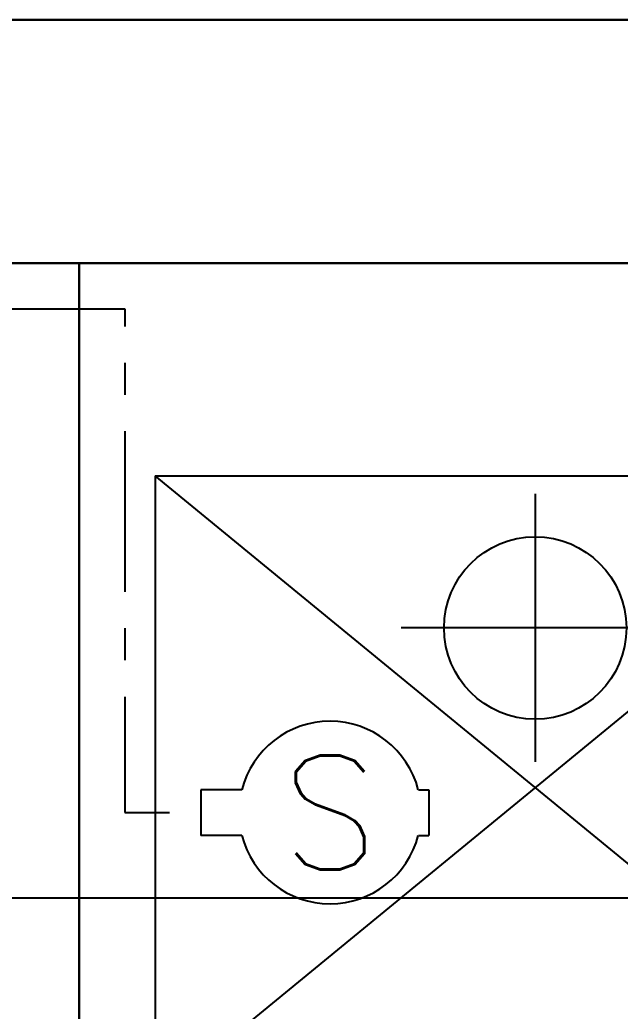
# Model space of a CAD drawing. Extents: x -120222 to -41942, y -19134 to 30932.
# Drawn here: x -78928 to -78533, y 10220 to 10872 of the extents above; entities that cross this region are included whole.
import ezdxf
from ezdxf.enums import TextEntityAlignment as Align

# ---------------------------------------------------------------- set-up
doc = ezdxf.new("R2010")
doc.units = 0
doc.header["$LTSCALE"] = 150
doc.header["$MEASUREMENT"] = 0
doc.linetypes.add('______-12', pattern=[1.164, 0.704, -0.16, 0.14, -0.16])
doc.layers.get('0').update_dxf_attribs({"linetype": 'CONTINUOUS'})
for name, color, linetype in [('____-568', 7, 'CONTINUOUS'), ('____-569', 7, 'CONTINUOUS'), ('___B', 7, 'CONTINUOUS')]:
    doc.layers.add(name, color=color, linetype=linetype)
doc.styles.get("Standard").update_dxf_attribs({"font": 'txt', "bigfont": 'BIGFONT.SHX'})

# ---------------------------------------------------------------- blocks, each defined once
blk = doc.blocks.new('____-180')
at = {"color": 1, "linetype": 'Continuous'}
for p, q in [((-85023.56, 6011.66), (-85023.56, 5835.38)), ((-84935.42, 5923.52), (-85111.7, 5923.52))]:
    blk.add_line(p, q, dxfattribs=at)
blk.add_circle((-85023.56, 5923.52), 60, dxfattribs=at)
at = {"color": 0, "flags": 1}
for tag in ['FMK_ELEC60HZ_LPG_NOTICE', 'FMK_ELEC50HZ_GAS_NOTICE', 'FMK_FACILITY_SYMBOL']:
    blk.add_attdef(tag, (-85111.7, 5835.38), '', height=0.18, dxfattribs=at)
blk = doc.blocks.new('____-181')
at = {"color": 1, "linetype": 'Continuous'}
for p, q in [((-85273.56, 6023.52), (-84773.56, 6023.52)), ((-85273.56, 6023.52), (-85273.56, 5613.52)), ((-85273.56, 5613.52), (-84773.56, 6023.52)), ((-84773.56, 5613.52), (-85273.56, 6023.52)), ((-84773.56, 5613.52), (-84773.56, 6023.52)), ((-85273.56, 5613.52), (-84773.56, 5613.52))]:
    blk.add_line(p, q, dxfattribs=at)
blk = doc.blocks.new('____-185')
at = {"color": 1, "linetype": 'Continuous'}
for p, q in [((-85243.56, 5817.14), (-85243.56, 5787.14)), ((-85216.65, 5817.14), (-85243.56, 5817.14)), ((-85100.46, 5817.14), (-85093.56, 5817.14)), ((-85093.56, 5817.14), (-85093.56, 5787.14)), ((-85216.65, 5787.14), (-85243.56, 5787.14)), ((-85100.46, 5787.14), (-85093.56, 5787.14))]:
    blk.add_line(p, q, dxfattribs=at)
for start, end in [(14.47751, 165.52249), (194.47751, 345.52249)]:
    blk.add_arc((-85158.56, 5802.14), 60, start, end, dxfattribs=at)
at = {"color": 1}
blk.add_text('S', height=75, dxfattribs=at).set_placement((-85158.56, 5802.14), align=Align.MIDDLE_CENTER)
blk = doc.blocks.new('____-186')
at = {"color": 1, "linetype": 'Continuous', "flags": 128}
for points in [[(-85323.56, 5563.52), (-85923.56, 5563.52), (-85923.56, 6163.52), (-85323.56, 6163.52)], [(-84723.56, 5563.52), (-85323.56, 5563.52), (-85323.56, 6163.52), (-84723.56, 6163.52)]]:
    blk.add_lwpolyline(points, close=True, dxfattribs=at)
at = {"color": 1, "linetype": '______-12', "flags": 128}
blk.add_lwpolyline([(-86793.56, 5793.52), (-86793.56, 6133.52), (-85293.56, 6133.52), (-85293.56, 5802.14), (-85243.56, 5802.14)], dxfattribs=at)
at = {"color": 1}
for name in ['____-181', '____-180', '____-185']:
    blk.add_blockref(name, (0, 0), dxfattribs=at)
blk = doc.blocks.new('____-505')
at = {"color": 1, "linetype": 'Continuous', "flags": 128}
blk.add_lwpolyline([(-88323.56, 6336.02), (-84711.56, 6336.02), (-84711.56, 6323.52), (-88323.56, 6323.52)], close=True, dxfattribs=at)
blk = doc.blocks.new('____-509')
at = {"color": 1}
blk.add_blockref('____-505', (0, 0), dxfattribs=at)

msp = doc.modelspace()

# ---------------------------------------------------------------- linework, layer by layer
at = {"layer": '___B', "color": 5}
msp.add_line((-109073.35209, 10294.71684), (-41992.1314, 10294.71684), dxfattribs=at)
at = {"layer": '___B', "color": 0, "linetype": 'Continuous', "flags": 128}
msp.add_lwpolyline([(-81888.45325, 10872.21684), (-78288.45325, 10872.21684), (-78288.45325, 10712.21684), (-81888.45325, 10712.21684)], close=True, dxfattribs=at)

# ---------------------------------------------------------------- block references
at = {"layer": '____-568', "color": 0}
msp.add_blockref('____-186', (6435.10495, 4548.69799), dxfattribs=at)
at = {"layer": '____-569', "color": 0}
msp.add_blockref('____-509', (6435.10495, 4548.69799), dxfattribs=at)

doc.saveas('drawing.dxf')
